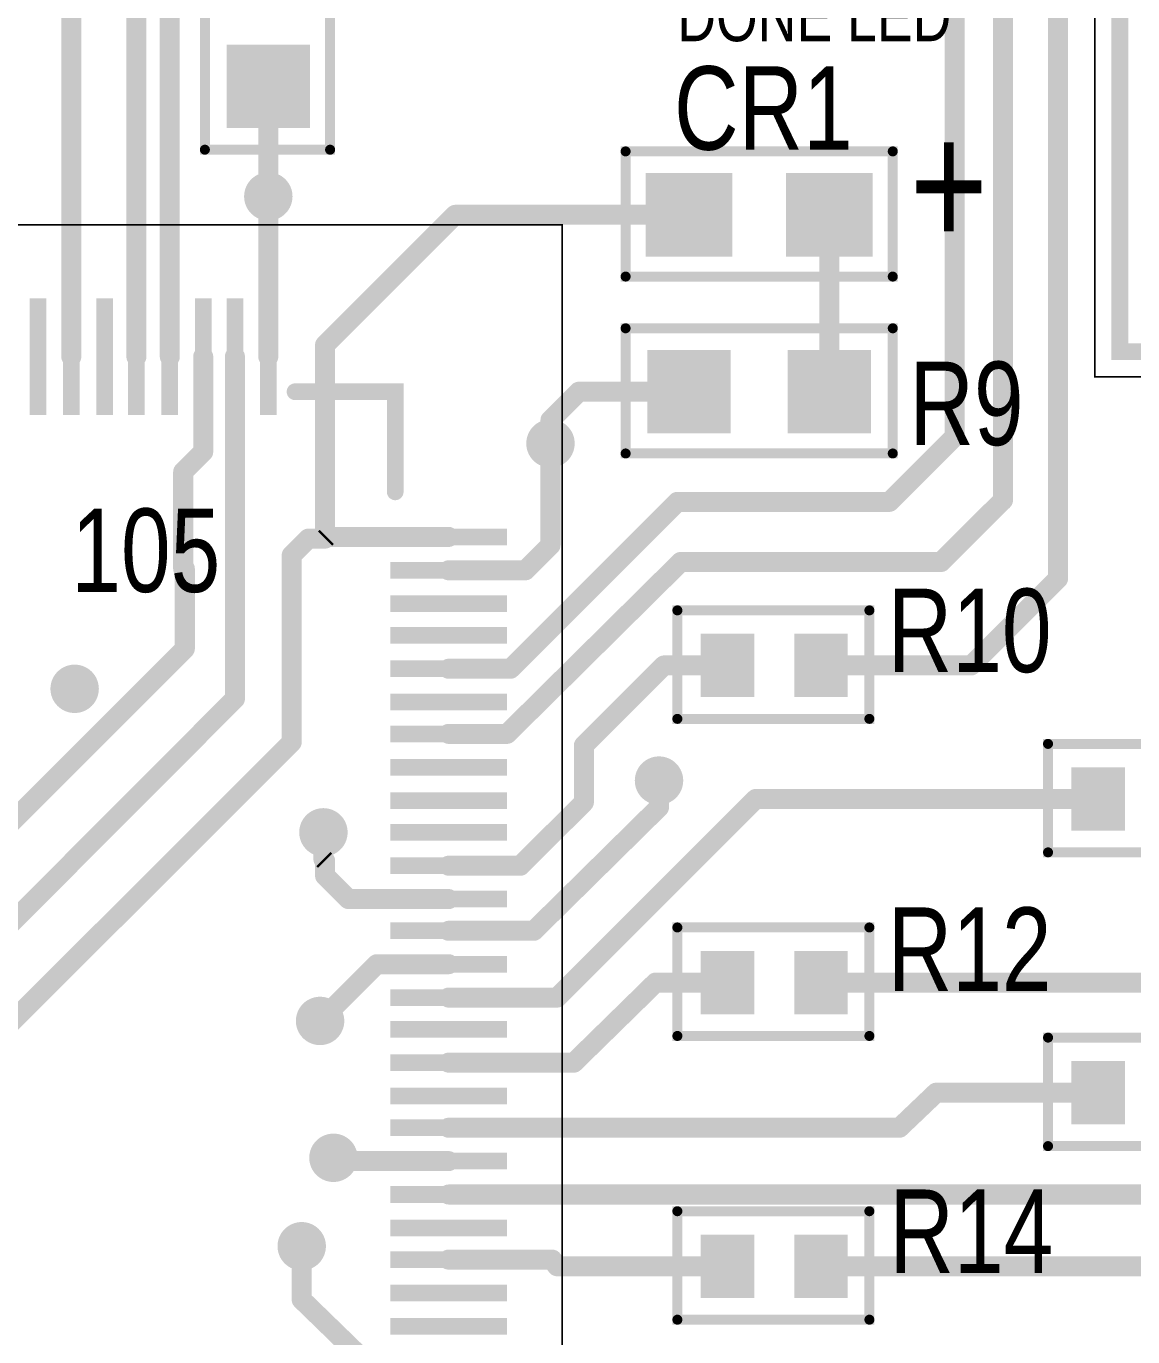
# Model space of a CAD drawing. Extents: x 0 to 8.76, y 0.02 to 4.83.
# Drawn here: x 6.425 to 7.088, y 3.386 to 4.171 of the extents above; entities that cross this region are included whole.
import ezdxf

# ---------------------------------------------------------------- set-up
doc = ezdxf.new("R2010")
doc.units = 0

msp = doc.modelspace()

# ---------------------------------------------------------------- linework, layer by layer
at = {"const_width": 0.001}
msp.add_lwpolyline([(7.065, 3.961), (7.065, 4.266), (7.22, 4.266), (7.22, 3.961), (7.065, 3.961)], close=True, dxfattribs=at)
at = {"const_width": 0.0005}
msp.add_lwpolyline([(7.0648, 3.961, 1), (7.0653, 3.961, 1)], format="xyb", close=True, dxfattribs=at)
msp.add_lwpolyline([(7.0648, 3.961, 1), (7.0653, 3.961, 1)], format="xyb", close=True, dxfattribs=at)
at = {"layer": 'DRL', "const_width": 0.01}
for points in [[(6.565, 4.069, 1), (6.575, 4.069, 1)], [(6.565, 4.069, 1), (6.575, 4.069, 1)], [(6.734, 3.921, 1), (6.744, 3.921, 1)], [(6.449, 3.774, 1), (6.459, 3.774, 1)], [(6.449, 3.774, 1), (6.459, 3.774, 1)], [(6.449, 3.774, 1), (6.459, 3.774, 1)], [(6.799, 3.719, 1), (6.809, 3.719, 1)], [(6.799, 3.719, 1), (6.809, 3.719, 1)], [(6.799, 3.719, 1), (6.809, 3.719, 1)], [(6.598, 3.688, 1), (6.608, 3.688, 1)], [(6.598, 3.688, 1), (6.608, 3.688, 1)], [(6.596, 3.575, 1), (6.606, 3.575, 1)], [(6.596, 3.575, 1), (6.606, 3.575, 1)], [(6.604, 3.493, 1), (6.614, 3.493, 1)], [(6.604, 3.493, 1), (6.614, 3.493, 1)], [(6.585, 3.44, 1), (6.595, 3.44, 1)]]:
    msp.add_lwpolyline(points, format="xyb", close=True, dxfattribs=at)
at = {"layer": 'FAB', "const_width": 0.01}
for points in [[(6.565, 4.069, 1), (6.575, 4.069, 1)], [(6.565, 4.069, 1), (6.575, 4.069, 1)], [(6.734, 3.921, 1), (6.744, 3.921, 1)], [(6.449, 3.774, 1), (6.459, 3.774, 1)], [(6.449, 3.774, 1), (6.459, 3.774, 1)], [(6.449, 3.774, 1), (6.459, 3.774, 1)], [(6.799, 3.719, 1), (6.809, 3.719, 1)], [(6.799, 3.719, 1), (6.809, 3.719, 1)], [(6.799, 3.719, 1), (6.809, 3.719, 1)], [(6.598, 3.688, 1), (6.608, 3.688, 1)], [(6.598, 3.688, 1), (6.608, 3.688, 1)], [(6.596, 3.575, 1), (6.606, 3.575, 1)], [(6.596, 3.575, 1), (6.606, 3.575, 1)], [(6.604, 3.493, 1), (6.614, 3.493, 1)], [(6.604, 3.493, 1), (6.614, 3.493, 1)], [(6.585, 3.44, 1), (6.595, 3.44, 1)]]:
    msp.add_lwpolyline(points, format="xyb", close=True, dxfattribs=at)
at = {"layer": 'GND', "const_width": 0.012}
for points in [[(6.564, 4.069, 1), (6.576, 4.069, 1)], [(6.564, 4.069, 1), (6.576, 4.069, 1)], [(6.733, 3.921, 1), (6.745, 3.921, 1)], [(6.448, 3.774, 1), (6.46, 3.774, 1)], [(6.448, 3.774, 1), (6.46, 3.774, 1)], [(6.448, 3.774, 1), (6.46, 3.774, 1)], [(6.798, 3.719, 1), (6.81, 3.719, 1)], [(6.798, 3.719, 1), (6.81, 3.719, 1)], [(6.798, 3.719, 1), (6.81, 3.719, 1)], [(6.597, 3.688, 1), (6.609, 3.688, 1)], [(6.597, 3.688, 1), (6.609, 3.688, 1)], [(6.595, 3.575, 1), (6.607, 3.575, 1)], [(6.595, 3.575, 1), (6.607, 3.575, 1)], [(6.603, 3.493, 1), (6.615, 3.493, 1)], [(6.603, 3.493, 1), (6.615, 3.493, 1)], [(6.584, 3.44, 1), (6.596, 3.44, 1)]]:
    msp.add_lwpolyline(points, format="xyb", close=True, dxfattribs=at)
at = {"layer": 'I10', "const_width": 0.012}
for points in [[(6.564, 4.069, 1), (6.576, 4.069, 1)], [(6.564, 4.069, 1), (6.576, 4.069, 1)], [(6.733, 3.921, 1), (6.745, 3.921, 1)], [(6.448, 3.774, 1), (6.46, 3.774, 1)], [(6.448, 3.774, 1), (6.46, 3.774, 1)], [(6.448, 3.774, 1), (6.46, 3.774, 1)], [(6.798, 3.719, 1), (6.81, 3.719, 1)], [(6.798, 3.719, 1), (6.81, 3.719, 1)], [(6.798, 3.719, 1), (6.81, 3.719, 1)], [(6.597, 3.688, 1), (6.609, 3.688, 1)], [(6.597, 3.688, 1), (6.609, 3.688, 1)], [(6.595, 3.575, 1), (6.607, 3.575, 1)], [(6.595, 3.575, 1), (6.607, 3.575, 1)], [(6.603, 3.493, 1), (6.615, 3.493, 1)], [(6.603, 3.493, 1), (6.615, 3.493, 1)], [(6.584, 3.44, 1), (6.596, 3.44, 1)]]:
    msp.add_lwpolyline(points, format="xyb", close=True, dxfattribs=at)
at = {"layer": 'I11', "const_width": 0.012}
for points in [[(6.564, 4.069, 1), (6.576, 4.069, 1)], [(6.564, 4.069, 1), (6.576, 4.069, 1)], [(6.733, 3.921, 1), (6.745, 3.921, 1)], [(6.448, 3.774, 1), (6.46, 3.774, 1)], [(6.448, 3.774, 1), (6.46, 3.774, 1)], [(6.448, 3.774, 1), (6.46, 3.774, 1)], [(6.798, 3.719, 1), (6.81, 3.719, 1)], [(6.798, 3.719, 1), (6.81, 3.719, 1)], [(6.798, 3.719, 1), (6.81, 3.719, 1)], [(6.597, 3.688, 1), (6.609, 3.688, 1)], [(6.597, 3.688, 1), (6.609, 3.688, 1)], [(6.595, 3.575, 1), (6.607, 3.575, 1)], [(6.595, 3.575, 1), (6.607, 3.575, 1)], [(6.603, 3.493, 1), (6.615, 3.493, 1)], [(6.603, 3.493, 1), (6.615, 3.493, 1)], [(6.584, 3.44, 1), (6.596, 3.44, 1)]]:
    msp.add_lwpolyline(points, format="xyb", close=True, dxfattribs=at)
at = {"layer": 'I12', "const_width": 0.012}
for points in [[(6.564, 4.069, 1), (6.576, 4.069, 1)], [(6.564, 4.069, 1), (6.576, 4.069, 1)], [(6.733, 3.921, 1), (6.745, 3.921, 1)], [(6.448, 3.774, 1), (6.46, 3.774, 1)], [(6.448, 3.774, 1), (6.46, 3.774, 1)], [(6.448, 3.774, 1), (6.46, 3.774, 1)], [(6.798, 3.719, 1), (6.81, 3.719, 1)], [(6.798, 3.719, 1), (6.81, 3.719, 1)], [(6.798, 3.719, 1), (6.81, 3.719, 1)], [(6.597, 3.688, 1), (6.609, 3.688, 1)], [(6.597, 3.688, 1), (6.609, 3.688, 1)], [(6.595, 3.575, 1), (6.607, 3.575, 1)], [(6.595, 3.575, 1), (6.607, 3.575, 1)], [(6.603, 3.493, 1), (6.615, 3.493, 1)], [(6.603, 3.493, 1), (6.615, 3.493, 1)], [(6.584, 3.44, 1), (6.596, 3.44, 1)]]:
    msp.add_lwpolyline(points, format="xyb", close=True, dxfattribs=at)
at = {"layer": 'IN3', "const_width": 0.012}
for points in [[(6.564, 4.069, 1), (6.576, 4.069, 1)], [(6.564, 4.069, 1), (6.576, 4.069, 1)], [(6.733, 3.921, 1), (6.745, 3.921, 1)], [(6.448, 3.774, 1), (6.46, 3.774, 1)], [(6.448, 3.774, 1), (6.46, 3.774, 1)], [(6.448, 3.774, 1), (6.46, 3.774, 1)], [(6.798, 3.719, 1), (6.81, 3.719, 1)], [(6.798, 3.719, 1), (6.81, 3.719, 1)], [(6.798, 3.719, 1), (6.81, 3.719, 1)], [(6.597, 3.688, 1), (6.609, 3.688, 1)], [(6.597, 3.688, 1), (6.609, 3.688, 1)], [(6.595, 3.575, 1), (6.607, 3.575, 1)], [(6.595, 3.575, 1), (6.607, 3.575, 1)], [(6.603, 3.493, 1), (6.615, 3.493, 1)], [(6.603, 3.493, 1), (6.615, 3.493, 1)], [(6.584, 3.44, 1), (6.596, 3.44, 1)]]:
    msp.add_lwpolyline(points, format="xyb", close=True, dxfattribs=at)
at = {"layer": 'IN4', "const_width": 0.012}
for points in [[(6.564, 4.069, 1), (6.576, 4.069, 1)], [(6.564, 4.069, 1), (6.576, 4.069, 1)], [(6.733, 3.921, 1), (6.745, 3.921, 1)], [(6.448, 3.774, 1), (6.46, 3.774, 1)], [(6.448, 3.774, 1), (6.46, 3.774, 1)], [(6.448, 3.774, 1), (6.46, 3.774, 1)], [(6.798, 3.719, 1), (6.81, 3.719, 1)], [(6.798, 3.719, 1), (6.81, 3.719, 1)], [(6.798, 3.719, 1), (6.81, 3.719, 1)], [(6.597, 3.688, 1), (6.609, 3.688, 1)], [(6.597, 3.688, 1), (6.609, 3.688, 1)], [(6.595, 3.575, 1), (6.607, 3.575, 1)], [(6.595, 3.575, 1), (6.607, 3.575, 1)], [(6.603, 3.493, 1), (6.615, 3.493, 1)], [(6.603, 3.493, 1), (6.615, 3.493, 1)], [(6.584, 3.44, 1), (6.596, 3.44, 1)]]:
    msp.add_lwpolyline(points, format="xyb", close=True, dxfattribs=at)
at = {"layer": 'IN5', "const_width": 0.012}
for points in [[(6.564, 4.069, 1), (6.576, 4.069, 1)], [(6.564, 4.069, 1), (6.576, 4.069, 1)], [(6.733, 3.921, 1), (6.745, 3.921, 1)], [(6.448, 3.774, 1), (6.46, 3.774, 1)], [(6.448, 3.774, 1), (6.46, 3.774, 1)], [(6.448, 3.774, 1), (6.46, 3.774, 1)], [(6.798, 3.719, 1), (6.81, 3.719, 1)], [(6.798, 3.719, 1), (6.81, 3.719, 1)], [(6.798, 3.719, 1), (6.81, 3.719, 1)], [(6.597, 3.688, 1), (6.609, 3.688, 1)], [(6.597, 3.688, 1), (6.609, 3.688, 1)], [(6.595, 3.575, 1), (6.607, 3.575, 1)], [(6.595, 3.575, 1), (6.607, 3.575, 1)], [(6.603, 3.493, 1), (6.615, 3.493, 1)], [(6.603, 3.493, 1), (6.615, 3.493, 1)], [(6.584, 3.44, 1), (6.596, 3.44, 1)]]:
    msp.add_lwpolyline(points, format="xyb", close=True, dxfattribs=at)
at = {"layer": 'IN6', "const_width": 0.012}
for points in [[(6.564, 4.069, 1), (6.576, 4.069, 1)], [(6.564, 4.069, 1), (6.576, 4.069, 1)], [(6.733, 3.921, 1), (6.745, 3.921, 1)], [(6.448, 3.774, 1), (6.46, 3.774, 1)], [(6.448, 3.774, 1), (6.46, 3.774, 1)], [(6.448, 3.774, 1), (6.46, 3.774, 1)], [(6.798, 3.719, 1), (6.81, 3.719, 1)], [(6.798, 3.719, 1), (6.81, 3.719, 1)], [(6.798, 3.719, 1), (6.81, 3.719, 1)], [(6.597, 3.688, 1), (6.609, 3.688, 1)], [(6.597, 3.688, 1), (6.609, 3.688, 1)], [(6.595, 3.575, 1), (6.607, 3.575, 1)], [(6.595, 3.575, 1), (6.607, 3.575, 1)], [(6.603, 3.493, 1), (6.615, 3.493, 1)], [(6.603, 3.493, 1), (6.615, 3.493, 1)], [(6.584, 3.44, 1), (6.596, 3.44, 1)]]:
    msp.add_lwpolyline(points, format="xyb", close=True, dxfattribs=at)
at = {"layer": 'IN7', "const_width": 0.012}
for points in [[(6.564, 4.069, 1), (6.576, 4.069, 1)], [(6.564, 4.069, 1), (6.576, 4.069, 1)], [(6.733, 3.921, 1), (6.745, 3.921, 1)], [(6.448, 3.774, 1), (6.46, 3.774, 1)], [(6.448, 3.774, 1), (6.46, 3.774, 1)], [(6.448, 3.774, 1), (6.46, 3.774, 1)], [(6.798, 3.719, 1), (6.81, 3.719, 1)], [(6.798, 3.719, 1), (6.81, 3.719, 1)], [(6.798, 3.719, 1), (6.81, 3.719, 1)], [(6.597, 3.688, 1), (6.609, 3.688, 1)], [(6.597, 3.688, 1), (6.609, 3.688, 1)], [(6.595, 3.575, 1), (6.607, 3.575, 1)], [(6.595, 3.575, 1), (6.607, 3.575, 1)], [(6.603, 3.493, 1), (6.615, 3.493, 1)], [(6.603, 3.493, 1), (6.615, 3.493, 1)], [(6.584, 3.44, 1), (6.596, 3.44, 1)]]:
    msp.add_lwpolyline(points, format="xyb", close=True, dxfattribs=at)
at = {"layer": 'IN8', "const_width": 0.012}
for points in [[(6.564, 4.069, 1), (6.576, 4.069, 1)], [(6.564, 4.069, 1), (6.576, 4.069, 1)], [(6.733, 3.921, 1), (6.745, 3.921, 1)], [(6.448, 3.774, 1), (6.46, 3.774, 1)], [(6.448, 3.774, 1), (6.46, 3.774, 1)], [(6.448, 3.774, 1), (6.46, 3.774, 1)], [(6.798, 3.719, 1), (6.81, 3.719, 1)], [(6.798, 3.719, 1), (6.81, 3.719, 1)], [(6.798, 3.719, 1), (6.81, 3.719, 1)], [(6.597, 3.688, 1), (6.609, 3.688, 1)], [(6.597, 3.688, 1), (6.609, 3.688, 1)], [(6.595, 3.575, 1), (6.607, 3.575, 1)], [(6.595, 3.575, 1), (6.607, 3.575, 1)], [(6.603, 3.493, 1), (6.615, 3.493, 1)], [(6.603, 3.493, 1), (6.615, 3.493, 1)], [(6.584, 3.44, 1), (6.596, 3.44, 1)]]:
    msp.add_lwpolyline(points, format="xyb", close=True, dxfattribs=at)
at = {"layer": 'IN9', "const_width": 0.012}
for points in [[(6.564, 4.069, 1), (6.576, 4.069, 1)], [(6.564, 4.069, 1), (6.576, 4.069, 1)], [(6.733, 3.921, 1), (6.745, 3.921, 1)], [(6.448, 3.774, 1), (6.46, 3.774, 1)], [(6.448, 3.774, 1), (6.46, 3.774, 1)], [(6.448, 3.774, 1), (6.46, 3.774, 1)], [(6.798, 3.719, 1), (6.81, 3.719, 1)], [(6.798, 3.719, 1), (6.81, 3.719, 1)], [(6.798, 3.719, 1), (6.81, 3.719, 1)], [(6.597, 3.688, 1), (6.609, 3.688, 1)], [(6.597, 3.688, 1), (6.609, 3.688, 1)], [(6.595, 3.575, 1), (6.607, 3.575, 1)], [(6.595, 3.575, 1), (6.607, 3.575, 1)], [(6.603, 3.493, 1), (6.615, 3.493, 1)], [(6.603, 3.493, 1), (6.615, 3.493, 1)], [(6.584, 3.44, 1), (6.596, 3.44, 1)]]:
    msp.add_lwpolyline(points, format="xyb", close=True, dxfattribs=at)
at = {"layer": 'NOT', "const_width": 0.01}
for points in [[(6.565, 4.069, 1), (6.575, 4.069, 1)], [(6.565, 4.069, 1), (6.575, 4.069, 1)], [(6.734, 3.921, 1), (6.744, 3.921, 1)], [(6.449, 3.774, 1), (6.459, 3.774, 1)], [(6.449, 3.774, 1), (6.459, 3.774, 1)], [(6.449, 3.774, 1), (6.459, 3.774, 1)], [(6.799, 3.719, 1), (6.809, 3.719, 1)], [(6.799, 3.719, 1), (6.809, 3.719, 1)], [(6.799, 3.719, 1), (6.809, 3.719, 1)], [(6.598, 3.688, 1), (6.608, 3.688, 1)], [(6.598, 3.688, 1), (6.608, 3.688, 1)], [(6.596, 3.575, 1), (6.606, 3.575, 1)], [(6.596, 3.575, 1), (6.606, 3.575, 1)], [(6.604, 3.493, 1), (6.614, 3.493, 1)], [(6.604, 3.493, 1), (6.614, 3.493, 1)], [(6.585, 3.44, 1), (6.595, 3.44, 1)]]:
    msp.add_lwpolyline(points, format="xyb", close=True, dxfattribs=at)
at = {"layer": 'PWR', "const_width": 0.012}
for points in [[(6.564, 4.069, 1), (6.576, 4.069, 1)], [(6.564, 4.069, 1), (6.576, 4.069, 1)], [(6.733, 3.921, 1), (6.745, 3.921, 1)], [(6.448, 3.774, 1), (6.46, 3.774, 1)], [(6.448, 3.774, 1), (6.46, 3.774, 1)], [(6.448, 3.774, 1), (6.46, 3.774, 1)], [(6.798, 3.719, 1), (6.81, 3.719, 1)], [(6.798, 3.719, 1), (6.81, 3.719, 1)], [(6.798, 3.719, 1), (6.81, 3.719, 1)], [(6.597, 3.688, 1), (6.609, 3.688, 1)], [(6.597, 3.688, 1), (6.609, 3.688, 1)], [(6.595, 3.575, 1), (6.607, 3.575, 1)], [(6.595, 3.575, 1), (6.607, 3.575, 1)], [(6.603, 3.493, 1), (6.615, 3.493, 1)], [(6.603, 3.493, 1), (6.615, 3.493, 1)], [(6.584, 3.44, 1), (6.596, 3.44, 1)]]:
    msp.add_lwpolyline(points, format="xyb", close=True, dxfattribs=at)
at = {"layer": 'SMT', "const_width": 0.015}
for points in [[(6.563, 4.069, 1), (6.577, 4.069, 1)], [(6.563, 4.069, 1), (6.577, 4.069, 1)], [(6.732, 3.921, 1), (6.746, 3.921, 1)], [(6.447, 3.774, 1), (6.461, 3.774, 1)], [(6.447, 3.774, 1), (6.461, 3.774, 1)], [(6.447, 3.774, 1), (6.461, 3.774, 1)], [(6.797, 3.719, 1), (6.811, 3.719, 1)], [(6.797, 3.719, 1), (6.811, 3.719, 1)], [(6.797, 3.719, 1), (6.811, 3.719, 1)], [(6.596, 3.688, 1), (6.61, 3.688, 1)], [(6.596, 3.688, 1), (6.61, 3.688, 1)], [(6.594, 3.575, 1), (6.608, 3.575, 1)], [(6.594, 3.575, 1), (6.608, 3.575, 1)], [(6.602, 3.493, 1), (6.616, 3.493, 1)], [(6.602, 3.493, 1), (6.616, 3.493, 1)], [(6.583, 3.44, 1), (6.597, 3.44, 1)]]:
    msp.add_lwpolyline(points, format="xyb", close=True, dxfattribs=at)
at = {"layer": 'SMT'}
for points in [[(6.545, 4.11), (6.595, 4.11), (6.545, 4.16), (6.595, 4.16)], [(6.796, 4.033), (6.848, 4.033), (6.796, 4.083), (6.848, 4.083)], [(6.88, 4.033), (6.932, 4.033), (6.88, 4.083), (6.932, 4.083)], [(6.427, 3.938), (6.437, 3.938), (6.427, 4.008), (6.437, 4.008)], [(6.447, 3.938), (6.457, 3.938), (6.447, 4.008), (6.457, 4.008)], [(6.467, 3.938), (6.477, 3.938), (6.467, 4.008), (6.477, 4.008)], [(6.486, 3.938), (6.496, 3.938), (6.486, 4.008), (6.496, 4.008)], [(6.506, 3.938), (6.516, 3.938), (6.506, 4.008), (6.516, 4.008)], [(6.526, 3.938), (6.536, 3.938), (6.526, 4.008), (6.536, 4.008)], [(6.545, 3.938), (6.555, 3.938), (6.545, 4.008), (6.555, 4.008)], [(6.565, 3.938), (6.575, 3.938), (6.565, 4.008), (6.575, 4.008)], [(6.797, 3.927), (6.847, 3.927), (6.797, 3.977), (6.847, 3.977)], [(6.881, 3.927), (6.931, 3.927), (6.881, 3.977), (6.931, 3.977)], [(6.643, 3.86), (6.713, 3.86), (6.643, 3.87), (6.713, 3.87)], [(6.643, 3.84), (6.713, 3.84), (6.643, 3.85), (6.713, 3.85)], [(6.643, 3.82), (6.713, 3.82), (6.643, 3.83), (6.713, 3.83)], [(6.643, 3.801), (6.713, 3.801), (6.643, 3.811), (6.713, 3.811)], [(6.829, 3.769), (6.861, 3.769), (6.829, 3.807), (6.861, 3.807)], [(6.885, 3.769), (6.917, 3.769), (6.885, 3.807), (6.917, 3.807)], [(6.643, 3.781), (6.713, 3.781), (6.643, 3.791), (6.713, 3.791)], [(6.643, 3.761), (6.713, 3.761), (6.643, 3.771), (6.713, 3.771)], [(6.643, 3.742), (6.713, 3.742), (6.643, 3.752), (6.713, 3.752)], [(6.643, 3.722), (6.713, 3.722), (6.643, 3.732), (6.713, 3.732)], [(7.051, 3.689), (7.083, 3.689), (7.051, 3.727), (7.083, 3.727)], [(6.643, 3.702), (6.713, 3.702), (6.643, 3.712), (6.713, 3.712)], [(6.643, 3.683), (6.713, 3.683), (6.643, 3.693), (6.713, 3.693)], [(6.643, 3.663), (6.713, 3.663), (6.643, 3.673), (6.713, 3.673)], [(6.643, 3.643), (6.713, 3.643), (6.643, 3.653), (6.713, 3.653)], [(6.643, 3.624), (6.713, 3.624), (6.643, 3.634), (6.713, 3.634)], [(6.643, 3.604), (6.713, 3.604), (6.643, 3.614), (6.713, 3.614)], [(6.829, 3.579), (6.861, 3.579), (6.829, 3.617), (6.861, 3.617)], [(6.885, 3.579), (6.917, 3.579), (6.885, 3.617), (6.917, 3.617)], [(6.643, 3.584), (6.713, 3.584), (6.643, 3.594), (6.713, 3.594)], [(6.643, 3.565), (6.713, 3.565), (6.643, 3.575), (6.713, 3.575)], [(6.643, 3.545), (6.713, 3.545), (6.643, 3.555), (6.713, 3.555)], [(7.051, 3.513), (7.083, 3.513), (7.051, 3.551), (7.083, 3.551)], [(6.643, 3.525), (6.713, 3.525), (6.643, 3.535), (6.713, 3.535)], [(6.643, 3.506), (6.713, 3.506), (6.643, 3.516), (6.713, 3.516)], [(6.643, 3.486), (6.713, 3.486), (6.643, 3.496), (6.713, 3.496)], [(6.643, 3.466), (6.713, 3.466), (6.643, 3.476), (6.713, 3.476)], [(6.643, 3.446), (6.713, 3.446), (6.643, 3.456), (6.713, 3.456)], [(6.829, 3.409), (6.861, 3.409), (6.829, 3.447), (6.861, 3.447)], [(6.885, 3.409), (6.917, 3.409), (6.885, 3.447), (6.917, 3.447)], [(6.643, 3.427), (6.713, 3.427), (6.643, 3.437), (6.713, 3.437)], [(6.643, 3.407), (6.713, 3.407), (6.643, 3.417), (6.713, 3.417)], [(6.643, 3.387), (6.713, 3.387), (6.643, 3.397), (6.713, 3.397)]]:
    msp.add_solid(points, dxfattribs=at)
at = {"layer": 'SPT'}
for points in [[(6.545, 4.11), (6.595, 4.11), (6.545, 4.16), (6.595, 4.16)], [(6.796, 4.033), (6.848, 4.033), (6.796, 4.083), (6.848, 4.083)], [(6.88, 4.033), (6.932, 4.033), (6.88, 4.083), (6.932, 4.083)], [(6.427, 3.938), (6.437, 3.938), (6.427, 4.008), (6.437, 4.008)], [(6.447, 3.938), (6.457, 3.938), (6.447, 4.008), (6.457, 4.008)], [(6.467, 3.938), (6.477, 3.938), (6.467, 4.008), (6.477, 4.008)], [(6.486, 3.938), (6.496, 3.938), (6.486, 4.008), (6.496, 4.008)], [(6.506, 3.938), (6.516, 3.938), (6.506, 4.008), (6.516, 4.008)], [(6.526, 3.938), (6.536, 3.938), (6.526, 4.008), (6.536, 4.008)], [(6.545, 3.938), (6.555, 3.938), (6.545, 4.008), (6.555, 4.008)], [(6.565, 3.938), (6.575, 3.938), (6.565, 4.008), (6.575, 4.008)], [(6.797, 3.927), (6.847, 3.927), (6.797, 3.977), (6.847, 3.977)], [(6.881, 3.927), (6.931, 3.927), (6.881, 3.977), (6.931, 3.977)], [(6.643, 3.86), (6.713, 3.86), (6.643, 3.87), (6.713, 3.87)], [(6.643, 3.84), (6.713, 3.84), (6.643, 3.85), (6.713, 3.85)], [(6.643, 3.82), (6.713, 3.82), (6.643, 3.83), (6.713, 3.83)], [(6.643, 3.801), (6.713, 3.801), (6.643, 3.811), (6.713, 3.811)], [(6.829, 3.769), (6.861, 3.769), (6.829, 3.807), (6.861, 3.807)], [(6.885, 3.769), (6.917, 3.769), (6.885, 3.807), (6.917, 3.807)], [(6.643, 3.781), (6.713, 3.781), (6.643, 3.791), (6.713, 3.791)], [(6.643, 3.761), (6.713, 3.761), (6.643, 3.771), (6.713, 3.771)], [(6.643, 3.742), (6.713, 3.742), (6.643, 3.752), (6.713, 3.752)], [(6.643, 3.722), (6.713, 3.722), (6.643, 3.732), (6.713, 3.732)], [(7.051, 3.689), (7.083, 3.689), (7.051, 3.727), (7.083, 3.727)], [(6.643, 3.702), (6.713, 3.702), (6.643, 3.712), (6.713, 3.712)], [(6.643, 3.683), (6.713, 3.683), (6.643, 3.693), (6.713, 3.693)], [(6.643, 3.663), (6.713, 3.663), (6.643, 3.673), (6.713, 3.673)], [(6.643, 3.643), (6.713, 3.643), (6.643, 3.653), (6.713, 3.653)], [(6.643, 3.624), (6.713, 3.624), (6.643, 3.634), (6.713, 3.634)], [(6.643, 3.604), (6.713, 3.604), (6.643, 3.614), (6.713, 3.614)], [(6.829, 3.579), (6.861, 3.579), (6.829, 3.617), (6.861, 3.617)], [(6.885, 3.579), (6.917, 3.579), (6.885, 3.617), (6.917, 3.617)], [(6.643, 3.584), (6.713, 3.584), (6.643, 3.594), (6.713, 3.594)], [(6.643, 3.565), (6.713, 3.565), (6.643, 3.575), (6.713, 3.575)], [(6.643, 3.545), (6.713, 3.545), (6.643, 3.555), (6.713, 3.555)], [(7.051, 3.513), (7.083, 3.513), (7.051, 3.551), (7.083, 3.551)], [(6.643, 3.525), (6.713, 3.525), (6.643, 3.535), (6.713, 3.535)], [(6.643, 3.506), (6.713, 3.506), (6.643, 3.516), (6.713, 3.516)], [(6.643, 3.486), (6.713, 3.486), (6.643, 3.496), (6.713, 3.496)], [(6.643, 3.466), (6.713, 3.466), (6.643, 3.476), (6.713, 3.476)], [(6.643, 3.446), (6.713, 3.446), (6.643, 3.456), (6.713, 3.456)], [(6.829, 3.409), (6.861, 3.409), (6.829, 3.447), (6.861, 3.447)], [(6.885, 3.409), (6.917, 3.409), (6.885, 3.447), (6.917, 3.447)], [(6.643, 3.427), (6.713, 3.427), (6.643, 3.437), (6.713, 3.437)], [(6.643, 3.407), (6.713, 3.407), (6.643, 3.417), (6.713, 3.417)], [(6.643, 3.387), (6.713, 3.387), (6.643, 3.397), (6.713, 3.397)]]:
    msp.add_solid(points, dxfattribs=at)
at = {"layer": 'SST'}
for points, const_width in [([(6.532, 4.097), (6.532, 4.257), (6.532, 4.257), (6.607, 4.257), (6.607, 4.097), (6.532, 4.097)], 0.006), ([(7.205, 3.976), (7.205, 4.251), (7.08, 4.251), (7.08, 3.976), (7.205, 3.976)], 0.01), ([(6.784, 4.096), (6.944, 4.096), (6.944, 4.096), (6.944, 4.021), (6.784, 4.021), (6.784, 4.096)], 0.006), ([(6.784, 3.99), (6.944, 3.99), (6.944, 3.99), (6.944, 3.915), (6.784, 3.915), (6.784, 3.99)], 0.006), ([(6.93, 3.821), (6.93, 3.756), (6.93, 3.756), (6.815, 3.756), (6.815, 3.821), (6.93, 3.821)], 0.006), ([(7.152, 3.741), (7.152, 3.676), (7.152, 3.676), (7.037, 3.676), (7.037, 3.741), (7.152, 3.741)], 0.006), ([(6.93, 3.631), (6.93, 3.566), (6.93, 3.566), (6.815, 3.566), (6.815, 3.631), (6.93, 3.631)], 0.006), ([(7.152, 3.565), (7.152, 3.5), (7.152, 3.5), (7.037, 3.5), (7.037, 3.565), (7.152, 3.565)], 0.006), ([(6.93, 3.461), (6.93, 3.396), (6.93, 3.396), (6.815, 3.396), (6.815, 3.461), (6.93, 3.461)], 0.006)]:
    msp.add_lwpolyline(points, close=True, dxfattribs=dict(at, const_width=const_width))
for points, const_width in [([(6.5305, 4.097, 1), (6.5335, 4.097, 1)], 0.003), ([(6.5305, 4.097, 1), (6.5335, 4.097, 1)], 0.003), ([(6.6055, 4.097, 1), (6.6085, 4.097, 1)], 0.003), ([(6.7825, 4.096, 1), (6.7855, 4.096, 1)], 0.003), ([(6.7825, 4.096, 1), (6.7855, 4.096, 1)], 0.003), ([(6.9425, 4.096, 1), (6.9455, 4.096, 1)], 0.003), ([(6.9425, 4.096, 1), (6.9455, 4.096, 1)], 0.003), ([(6.7458, 4.052, 1), (6.7463, 4.052, 1)], 0.0005), ([(6.7825, 4.021, 1), (6.7855, 4.021, 1)], 0.003), ([(6.9425, 4.021, 1), (6.9455, 4.021, 1)], 0.003), ([(6.7825, 3.99, 1), (6.7855, 3.99, 1)], 0.003), ([(6.7825, 3.99, 1), (6.7855, 3.99, 1)], 0.003), ([(6.9425, 3.99, 1), (6.9455, 3.99, 1)], 0.003), ([(6.9425, 3.99, 1), (6.9455, 3.99, 1)], 0.003), ([(7.0775, 3.976, 1), (7.0825, 3.976, 1)], 0.005), ([(6.5835, 3.952, 1), (6.5885, 3.952, 1)], 0.005), ([(6.6435, 3.952, 1), (6.6485, 3.952, 1)], 0.005), ([(6.7825, 3.915, 1), (6.7855, 3.915, 1)], 0.003), ([(6.9425, 3.915, 1), (6.9455, 3.915, 1)], 0.003), ([(6.6435, 3.892, 1), (6.6485, 3.892, 1)], 0.005), ([(6.8135, 3.821, 1), (6.8165, 3.821, 1)], 0.003), ([(6.9285, 3.821, 1), (6.9315, 3.821, 1)], 0.003), ([(6.9285, 3.821, 1), (6.9315, 3.821, 1)], 0.003), ([(6.8135, 3.756, 1), (6.8165, 3.756, 1)], 0.003), ([(6.9285, 3.756, 1), (6.9315, 3.756, 1)], 0.003), ([(6.9285, 3.756, 1), (6.9315, 3.756, 1)], 0.003), ([(7.0355, 3.741, 1), (7.0385, 3.741, 1)], 0.003), ([(7.0355, 3.676, 1), (7.0385, 3.676, 1)], 0.003), ([(6.8135, 3.631, 1), (6.8165, 3.631, 1)], 0.003), ([(6.9285, 3.631, 1), (6.9315, 3.631, 1)], 0.003), ([(6.9285, 3.631, 1), (6.9315, 3.631, 1)], 0.003), ([(6.8135, 3.566, 1), (6.8165, 3.566, 1)], 0.003), ([(6.9285, 3.566, 1), (6.9315, 3.566, 1)], 0.003), ([(6.9285, 3.566, 1), (6.9315, 3.566, 1)], 0.003), ([(7.0355, 3.565, 1), (7.0385, 3.565, 1)], 0.003), ([(7.0355, 3.5, 1), (7.0385, 3.5, 1)], 0.003), ([(6.8135, 3.461, 1), (6.8165, 3.461, 1)], 0.003), ([(6.9285, 3.461, 1), (6.9315, 3.461, 1)], 0.003), ([(6.9285, 3.461, 1), (6.9315, 3.461, 1)], 0.003), ([(6.8135, 3.396, 1), (6.8165, 3.396, 1)], 0.003), ([(6.9285, 3.396, 1), (6.9315, 3.396, 1)], 0.003), ([(6.9285, 3.396, 1), (6.9315, 3.396, 1)], 0.003)]:
    msp.add_lwpolyline(points, format="xyb", close=True, dxfattribs=dict(at, const_width=const_width))
for points, const_width in [([(5.406, 4.052), (6.746, 4.052), (6.746, 2.692), (5.386, 2.692), (5.386, 4.052), (5.426, 4.052)], 0.001), ([(6.646, 3.892), (6.646, 3.952), (6.586, 3.952)], 0.01)]:
    msp.add_lwpolyline(points, dxfattribs=dict(at, const_width=const_width))
at = {"layer": 'TOP', "const_width": 0.012}
for points in [[(6.452, 4.483), (6.452, 3.973)], [(6.491, 4.471), (6.491, 3.973)], [(6.981, 4.27), (6.981, 3.925)], [(7.01, 4.212), (7.01, 3.887)], [(6.511, 4.206), (6.511, 3.973)], [(7.043, 3.84), (7.043, 4.195)], [(6.57, 4.135), (6.57, 4.068)], [(6.57, 4.135), (6.57, 4.069)], [(6.57, 4.068), (6.57, 4.068)], [(6.57, 4.068), (6.57, 3.973)], [(6.682, 4.058), (6.604, 3.98)], [(6.822, 4.058), (6.682, 4.058)], [(6.906, 3.952), (6.906, 4.058)], [(6.604, 3.98), (6.604, 3.865)], [(6.452, 3.973), (6.452, 3.973)], [(6.531, 3.973), (6.531, 3.916)], [(6.55, 3.768), (6.55, 3.973)], [(6.739, 3.935), (6.756, 3.952)], [(6.756, 3.952), (6.822, 3.952)], [(6.739, 3.86), (6.739, 3.935)], [(6.739, 3.86), (6.739, 3.921)], [(6.981, 3.925), (6.942, 3.886)], [(6.531, 3.916), (6.519, 3.904)], [(6.519, 3.904), (6.519, 3.846)], [(6.815, 3.886), (6.715, 3.786)], [(6.942, 3.886), (6.815, 3.886)], [(7.01, 3.887), (6.973, 3.85)], [(6.584, 3.854), (6.594, 3.864)], [(6.594, 3.864), (6.604, 3.864)], [(6.604, 3.865), (6.678, 3.865)], [(6.604, 3.864), (6.605, 3.865)], [(6.605, 3.865), (6.678, 3.865)], [(6.724, 3.845), (6.739, 3.86)], [(6.724, 3.845), (6.739, 3.86)], [(6.584, 3.742), (6.584, 3.854)], [(6.817, 3.85), (6.713, 3.747)], [(6.973, 3.85), (6.817, 3.85)], [(6.519, 3.846), (6.52, 3.846)], [(6.52, 3.846), (6.52, 3.798)], [(6.678, 3.845), (6.724, 3.845)], [(6.678, 3.845), (6.724, 3.845)], [(6.991, 3.788), (7.043, 3.84)], [(6.52, 3.798), (6.177, 3.455)], [(6.759, 3.74), (6.807, 3.788)], [(6.807, 3.788), (6.845, 3.788)], [(6.901, 3.788), (6.991, 3.788)], [(6.715, 3.786), (6.678, 3.786)], [(6.214, 3.431), (6.55, 3.768)], [(6.267, 3.425), (6.584, 3.742)], [(6.713, 3.747), (6.678, 3.747)], [(6.759, 3.706), (6.759, 3.74)], [(6.804, 3.719), (6.804, 3.703)], [(6.804, 3.703), (6.804, 3.719)], [(6.804, 3.719), (6.804, 3.703)], [(6.721, 3.668), (6.759, 3.706)], [(6.804, 3.703), (6.729, 3.629)], [(6.729, 3.629), (6.804, 3.703)], [(6.804, 3.703), (6.729, 3.629)], [(6.862, 3.708), (6.743, 3.589)], [(7.067, 3.708), (6.862, 3.708)], [(6.603, 3.672), (6.603, 3.688)], [(6.603, 3.688), (6.603, 3.672)], [(6.604, 3.671), (6.603, 3.672)], [(6.603, 3.672), (6.604, 3.671)], [(6.604, 3.662), (6.604, 3.671)], [(6.604, 3.671), (6.604, 3.662)], [(6.618, 3.648), (6.604, 3.662)], [(6.604, 3.662), (6.618, 3.648)], [(6.678, 3.668), (6.721, 3.668)], [(6.678, 3.648), (6.618, 3.648)], [(6.618, 3.648), (6.678, 3.648)], [(6.729, 3.629), (6.678, 3.629)], [(6.678, 3.629), (6.729, 3.629)], [(6.729, 3.629), (6.678, 3.629)], [(6.601, 3.575), (6.635, 3.609)], [(6.635, 3.609), (6.601, 3.575)], [(6.635, 3.609), (6.678, 3.609)], [(6.678, 3.609), (6.635, 3.609)], [(6.802, 3.598), (6.753, 3.55)], [(6.845, 3.598), (6.802, 3.598)], [(6.901, 3.598), (7.293, 3.598)], [(6.743, 3.589), (6.678, 3.589)], [(6.753, 3.55), (6.678, 3.55)], [(6.97, 3.532), (6.948, 3.511)], [(7.067, 3.532), (6.97, 3.532)], [(6.948, 3.511), (6.678, 3.511)], [(6.612, 3.491), (6.609, 3.493)], [(6.609, 3.493), (6.609, 3.493)], [(6.612, 3.491), (6.609, 3.493)], [(6.609, 3.493), (6.609, 3.493)], [(6.678, 3.491), (6.612, 3.491)], [(6.678, 3.491), (6.612, 3.491)], [(7.446, 3.471), (6.678, 3.471)], [(6.59, 3.44), (6.59, 3.408)], [(6.678, 3.432), (6.74, 3.432)], [(6.74, 3.432), (6.743, 3.428)], [(6.743, 3.428), (6.845, 3.428)], [(6.901, 3.428), (7.495, 3.428)], [(6.59, 3.408), (6.626, 3.373)]]:
    msp.add_lwpolyline(points, dxfattribs=at)
at = {"layer": 'TOP'}
for points, const_width in [([(6.567, 4.135, 1), (6.573, 4.135, 1)], 0.006), ([(6.567, 4.135, 1), (6.573, 4.135, 1)], 0.006), ([(6.564, 4.069, 1), (6.576, 4.069, 1)], 0.012), ([(6.564, 4.069, 1), (6.576, 4.069, 1)], 0.012), ([(6.567, 4.069, 1), (6.573, 4.069, 1)], 0.006), ([(6.567, 4.068, 1), (6.573, 4.068, 1)], 0.006), ([(6.567, 4.068, 1), (6.573, 4.068, 1)], 0.006), ([(6.567, 4.068, 1), (6.573, 4.068, 1)], 0.006), ([(6.567, 4.068, 1), (6.573, 4.068, 1)], 0.006), ([(6.679, 4.058, 1), (6.685, 4.058, 1)], 0.006), ([(6.679, 4.058, 1), (6.685, 4.058, 1)], 0.006), ([(6.819, 4.058, 1), (6.825, 4.058, 1)], 0.006), ([(6.903, 4.058, 1), (6.909, 4.058, 1)], 0.006), ([(6.601, 3.98, 1), (6.607, 3.98, 1)], 0.006), ([(6.601, 3.98, 1), (6.607, 3.98, 1)], 0.006), ([(6.449, 3.973, 1), (6.455, 3.973, 1)], 0.006), ([(6.449, 3.973, 1), (6.455, 3.973, 1)], 0.006), ([(6.449, 3.973, 1), (6.455, 3.973, 1)], 0.006), ([(6.488, 3.973, 1), (6.494, 3.973, 1)], 0.006), ([(6.508, 3.973, 1), (6.514, 3.973, 1)], 0.006), ([(6.528, 3.973, 1), (6.534, 3.973, 1)], 0.006), ([(6.547, 3.973, 1), (6.553, 3.973, 1)], 0.006), ([(6.567, 3.973, 1), (6.573, 3.973, 1)], 0.006), ([(6.753, 3.952, 1), (6.759, 3.952, 1)], 0.006), ([(6.753, 3.952, 1), (6.759, 3.952, 1)], 0.006), ([(6.819, 3.952, 1), (6.825, 3.952, 1)], 0.006), ([(6.903, 3.952, 1), (6.909, 3.952, 1)], 0.006), ([(6.736, 3.935, 1), (6.742, 3.935, 1)], 0.006), ([(6.736, 3.935, 1), (6.742, 3.935, 1)], 0.006), ([(6.733, 3.921, 1), (6.745, 3.921, 1)], 0.012), ([(6.736, 3.921, 1), (6.742, 3.921, 1)], 0.006), ([(6.978, 3.925, 1), (6.984, 3.925, 1)], 0.006), ([(6.978, 3.925, 1), (6.984, 3.925, 1)], 0.006), ([(6.528, 3.916, 1), (6.534, 3.916, 1)], 0.006), ([(6.528, 3.916, 1), (6.534, 3.916, 1)], 0.006), ([(6.516, 3.904, 1), (6.522, 3.904, 1)], 0.006), ([(6.516, 3.904, 1), (6.522, 3.904, 1)], 0.006), ([(6.812, 3.886, 1), (6.818, 3.886, 1)], 0.006), ([(6.812, 3.886, 1), (6.818, 3.886, 1)], 0.006), ([(6.939, 3.886, 1), (6.945, 3.886, 1)], 0.006), ([(6.939, 3.886, 1), (6.945, 3.886, 1)], 0.006), ([(7.007, 3.887, 1), (7.013, 3.887, 1)], 0.006), ([(7.007, 3.887, 1), (7.013, 3.887, 1)], 0.006), ([(6.591, 3.864, 1), (6.597, 3.864, 1)], 0.006), ([(6.591, 3.864, 1), (6.597, 3.864, 1)], 0.006), ([(6.601, 3.865, 1), (6.607, 3.865, 1)], 0.006), ([(6.601, 3.865, 1), (6.607, 3.865, 1)], 0.006), ([(6.601, 3.864, 1), (6.607, 3.864, 1)], 0.006), ([(6.601, 3.864, 1), (6.607, 3.864, 1)], 0.006), ([(6.602, 3.865, 1), (6.608, 3.865, 1)], 0.006), ([(6.602, 3.865, 1), (6.608, 3.865, 1)], 0.006), ([(6.675, 3.865, 1), (6.681, 3.865, 1)], 0.006), ([(6.675, 3.865, 1), (6.681, 3.865, 1)], 0.006), ([(6.736, 3.86, 1), (6.742, 3.86, 1)], 0.006), ([(6.736, 3.86, 1), (6.742, 3.86, 1)], 0.006), ([(6.736, 3.86, 1), (6.742, 3.86, 1)], 0.006), ([(6.736, 3.86, 1), (6.742, 3.86, 1)], 0.006), ([(6.581, 3.854, 1), (6.587, 3.854, 1)], 0.006), ([(6.581, 3.854, 1), (6.587, 3.854, 1)], 0.006), ([(6.814, 3.85, 1), (6.82, 3.85, 1)], 0.006), ([(6.814, 3.85, 1), (6.82, 3.85, 1)], 0.006), ([(6.97, 3.85, 1), (6.976, 3.85, 1)], 0.006), ([(6.97, 3.85, 1), (6.976, 3.85, 1)], 0.006), ([(6.516, 3.846, 1), (6.522, 3.846, 1)], 0.006), ([(6.516, 3.846, 1), (6.522, 3.846, 1)], 0.006), ([(6.517, 3.846, 1), (6.523, 3.846, 1)], 0.006), ([(6.517, 3.846, 1), (6.523, 3.846, 1)], 0.006), ([(6.675, 3.845, 1), (6.681, 3.845, 1)], 0.006), ([(6.675, 3.845, 1), (6.681, 3.845, 1)], 0.006), ([(6.721, 3.845, 1), (6.727, 3.845, 1)], 0.006), ([(6.721, 3.845, 1), (6.727, 3.845, 1)], 0.006), ([(6.721, 3.845, 1), (6.727, 3.845, 1)], 0.006), ([(6.721, 3.845, 1), (6.727, 3.845, 1)], 0.006), ([(7.04, 3.84, 1), (7.046, 3.84, 1)], 0.006), ([(7.04, 3.84, 1), (7.046, 3.84, 1)], 0.006), ([(6.517, 3.798, 1), (6.523, 3.798, 1)], 0.006), ([(6.517, 3.798, 1), (6.523, 3.798, 1)], 0.006), ([(6.804, 3.788, 1), (6.81, 3.788, 1)], 0.006), ([(6.804, 3.788, 1), (6.81, 3.788, 1)], 0.006), ([(6.842, 3.788, 1), (6.848, 3.788, 1)], 0.006), ([(6.898, 3.788, 1), (6.904, 3.788, 1)], 0.006), ([(6.988, 3.788, 1), (6.994, 3.788, 1)], 0.006), ([(6.988, 3.788, 1), (6.994, 3.788, 1)], 0.006), ([(6.448, 3.774, 1), (6.46, 3.774, 1)], 0.012), ([(6.448, 3.774, 1), (6.46, 3.774, 1)], 0.012), ([(6.448, 3.774, 1), (6.46, 3.774, 1)], 0.012), ([(6.675, 3.786, 1), (6.681, 3.786, 1)], 0.006), ([(6.712, 3.786, 1), (6.718, 3.786, 1)], 0.006), ([(6.712, 3.786, 1), (6.718, 3.786, 1)], 0.006), ([(6.547, 3.768, 1), (6.553, 3.768, 1)], 0.006), ([(6.547, 3.768, 1), (6.553, 3.768, 1)], 0.006), ([(6.581, 3.742, 1), (6.587, 3.742, 1)], 0.006), ([(6.581, 3.742, 1), (6.587, 3.742, 1)], 0.006), ([(6.675, 3.747, 1), (6.681, 3.747, 1)], 0.006), ([(6.71, 3.747, 1), (6.716, 3.747, 1)], 0.006), ([(6.71, 3.747, 1), (6.716, 3.747, 1)], 0.006), ([(6.756, 3.74, 1), (6.762, 3.74, 1)], 0.006), ([(6.756, 3.74, 1), (6.762, 3.74, 1)], 0.006), ([(6.798, 3.719, 1), (6.81, 3.719, 1)], 0.012), ([(6.798, 3.719, 1), (6.81, 3.719, 1)], 0.012), ([(6.798, 3.719, 1), (6.81, 3.719, 1)], 0.012), ([(6.801, 3.719, 1), (6.807, 3.719, 1)], 0.006), ([(6.801, 3.719, 1), (6.807, 3.719, 1)], 0.006), ([(6.801, 3.719, 1), (6.807, 3.719, 1)], 0.006), ([(6.756, 3.706, 1), (6.762, 3.706, 1)], 0.006), ([(6.756, 3.706, 1), (6.762, 3.706, 1)], 0.006), ([(6.801, 3.703, 1), (6.807, 3.703, 1)], 0.006), ([(6.801, 3.703, 1), (6.807, 3.703, 1)], 0.006), ([(6.801, 3.703, 1), (6.807, 3.703, 1)], 0.006), ([(6.801, 3.703, 1), (6.807, 3.703, 1)], 0.006), ([(6.801, 3.703, 1), (6.807, 3.703, 1)], 0.006), ([(6.801, 3.703, 1), (6.807, 3.703, 1)], 0.006), ([(6.859, 3.708, 1), (6.865, 3.708, 1)], 0.006), ([(6.859, 3.708, 1), (6.865, 3.708, 1)], 0.006), ([(7.064, 3.708, 1), (7.07, 3.708, 1)], 0.006), ([(6.597, 3.688, 1), (6.609, 3.688, 1)], 0.012), ([(6.597, 3.688, 1), (6.609, 3.688, 1)], 0.012), ([(6.6, 3.688, 1), (6.606, 3.688, 1)], 0.006), ([(6.6, 3.688, 1), (6.606, 3.688, 1)], 0.006), ([(6.6, 3.672, 1), (6.606, 3.672, 1)], 0.006), ([(6.6, 3.672, 1), (6.606, 3.672, 1)], 0.006), ([(6.6, 3.672, 1), (6.606, 3.672, 1)], 0.006), ([(6.6, 3.672, 1), (6.606, 3.672, 1)], 0.006), ([(6.601, 3.671, 1), (6.607, 3.671, 1)], 0.006), ([(6.601, 3.671, 1), (6.607, 3.671, 1)], 0.006), ([(6.601, 3.671, 1), (6.607, 3.671, 1)], 0.006), ([(6.601, 3.671, 1), (6.607, 3.671, 1)], 0.006), ([(6.601, 3.662, 1), (6.607, 3.662, 1)], 0.006), ([(6.601, 3.662, 1), (6.607, 3.662, 1)], 0.006), ([(6.601, 3.662, 1), (6.607, 3.662, 1)], 0.006), ([(6.601, 3.662, 1), (6.607, 3.662, 1)], 0.006), ([(6.675, 3.668, 1), (6.681, 3.668, 1)], 0.006), ([(6.718, 3.668, 1), (6.724, 3.668, 1)], 0.006), ([(6.718, 3.668, 1), (6.724, 3.668, 1)], 0.006), ([(6.615, 3.648, 1), (6.621, 3.648, 1)], 0.006), ([(6.615, 3.648, 1), (6.621, 3.648, 1)], 0.006), ([(6.615, 3.648, 1), (6.621, 3.648, 1)], 0.006), ([(6.615, 3.648, 1), (6.621, 3.648, 1)], 0.006), ([(6.675, 3.648, 1), (6.681, 3.648, 1)], 0.006), ([(6.675, 3.648, 1), (6.681, 3.648, 1)], 0.006), ([(6.675, 3.629, 1), (6.681, 3.629, 1)], 0.006), ([(6.675, 3.629, 1), (6.681, 3.629, 1)], 0.006), ([(6.675, 3.629, 1), (6.681, 3.629, 1)], 0.006), ([(6.726, 3.629, 1), (6.732, 3.629, 1)], 0.006), ([(6.726, 3.629, 1), (6.732, 3.629, 1)], 0.006), ([(6.726, 3.629, 1), (6.732, 3.629, 1)], 0.006), ([(6.726, 3.629, 1), (6.732, 3.629, 1)], 0.006), ([(6.726, 3.629, 1), (6.732, 3.629, 1)], 0.006), ([(6.726, 3.629, 1), (6.732, 3.629, 1)], 0.006), ([(6.632, 3.609, 1), (6.638, 3.609, 1)], 0.006), ([(6.632, 3.609, 1), (6.638, 3.609, 1)], 0.006), ([(6.632, 3.609, 1), (6.638, 3.609, 1)], 0.006), ([(6.632, 3.609, 1), (6.638, 3.609, 1)], 0.006), ([(6.675, 3.609, 1), (6.681, 3.609, 1)], 0.006), ([(6.675, 3.609, 1), (6.681, 3.609, 1)], 0.006), ([(6.799, 3.598, 1), (6.805, 3.598, 1)], 0.006), ([(6.799, 3.598, 1), (6.805, 3.598, 1)], 0.006), ([(6.842, 3.598, 1), (6.848, 3.598, 1)], 0.006), ([(6.898, 3.598, 1), (6.904, 3.598, 1)], 0.006), ([(6.675, 3.589, 1), (6.681, 3.589, 1)], 0.006), ([(6.74, 3.589, 1), (6.746, 3.589, 1)], 0.006), ([(6.74, 3.589, 1), (6.746, 3.589, 1)], 0.006), ([(6.595, 3.575, 1), (6.607, 3.575, 1)], 0.012), ([(6.595, 3.575, 1), (6.607, 3.575, 1)], 0.012), ([(6.598, 3.575, 1), (6.604, 3.575, 1)], 0.006), ([(6.598, 3.575, 1), (6.604, 3.575, 1)], 0.006), ([(6.675, 3.55, 1), (6.681, 3.55, 1)], 0.006), ([(6.75, 3.55, 1), (6.756, 3.55, 1)], 0.006), ([(6.75, 3.55, 1), (6.756, 3.55, 1)], 0.006), ([(6.967, 3.532, 1), (6.973, 3.532, 1)], 0.006), ([(6.967, 3.532, 1), (6.973, 3.532, 1)], 0.006), ([(7.064, 3.532, 1), (7.07, 3.532, 1)], 0.006), ([(6.675, 3.511, 1), (6.681, 3.511, 1)], 0.006), ([(6.945, 3.511, 1), (6.951, 3.511, 1)], 0.006), ([(6.945, 3.511, 1), (6.951, 3.511, 1)], 0.006), ([(6.603, 3.493, 1), (6.615, 3.493, 1)], 0.012), ([(6.603, 3.493, 1), (6.615, 3.493, 1)], 0.012), ([(6.606, 3.493, 1), (6.612, 3.493, 1)], 0.006), ([(6.606, 3.493, 1), (6.612, 3.493, 1)], 0.006), ([(6.606, 3.493, 1), (6.612, 3.493, 1)], 0.006), ([(6.606, 3.493, 1), (6.612, 3.493, 1)], 0.006), ([(6.606, 3.493, 1), (6.612, 3.493, 1)], 0.006), ([(6.606, 3.493, 1), (6.612, 3.493, 1)], 0.006), ([(6.609, 3.491, 1), (6.615, 3.491, 1)], 0.006), ([(6.609, 3.491, 1), (6.615, 3.491, 1)], 0.006), ([(6.609, 3.491, 1), (6.615, 3.491, 1)], 0.006), ([(6.609, 3.491, 1), (6.615, 3.491, 1)], 0.006), ([(6.675, 3.491, 1), (6.681, 3.491, 1)], 0.006), ([(6.675, 3.491, 1), (6.681, 3.491, 1)], 0.006), ([(6.675, 3.471, 1), (6.681, 3.471, 1)], 0.006), ([(6.584, 3.44, 1), (6.596, 3.44, 1)], 0.012), ([(6.587, 3.44, 1), (6.593, 3.44, 1)], 0.006), ([(6.675, 3.432, 1), (6.681, 3.432, 1)], 0.006), ([(6.737, 3.432, 1), (6.743, 3.432, 1)], 0.006), ([(6.737, 3.432, 1), (6.743, 3.432, 1)], 0.006), ([(6.74, 3.428, 1), (6.746, 3.428, 1)], 0.006), ([(6.74, 3.428, 1), (6.746, 3.428, 1)], 0.006), ([(6.842, 3.428, 1), (6.848, 3.428, 1)], 0.006), ([(6.898, 3.428, 1), (6.904, 3.428, 1)], 0.006), ([(6.587, 3.408, 1), (6.593, 3.408, 1)], 0.006), ([(6.587, 3.408, 1), (6.593, 3.408, 1)], 0.006)]:
    msp.add_lwpolyline(points, format="xyb", close=True, dxfattribs=dict(at, const_width=const_width))
for points in [[(6.545, 4.11), (6.595, 4.11), (6.545, 4.16), (6.595, 4.16)], [(6.796, 4.033), (6.848, 4.033), (6.796, 4.083), (6.848, 4.083)], [(6.88, 4.033), (6.932, 4.033), (6.88, 4.083), (6.932, 4.083)], [(6.427, 3.938), (6.437, 3.938), (6.427, 4.008), (6.437, 4.008)], [(6.447, 3.938), (6.457, 3.938), (6.447, 4.008), (6.457, 4.008)], [(6.467, 3.938), (6.477, 3.938), (6.467, 4.008), (6.477, 4.008)], [(6.486, 3.938), (6.496, 3.938), (6.486, 4.008), (6.496, 4.008)], [(6.506, 3.938), (6.516, 3.938), (6.506, 4.008), (6.516, 4.008)], [(6.526, 3.938), (6.536, 3.938), (6.526, 4.008), (6.536, 4.008)], [(6.545, 3.938), (6.555, 3.938), (6.545, 4.008), (6.555, 4.008)], [(6.565, 3.938), (6.575, 3.938), (6.565, 4.008), (6.575, 4.008)], [(6.797, 3.927), (6.847, 3.927), (6.797, 3.977), (6.847, 3.977)], [(6.881, 3.927), (6.931, 3.927), (6.881, 3.977), (6.931, 3.977)], [(6.643, 3.86), (6.713, 3.86), (6.643, 3.87), (6.713, 3.87)], [(6.643, 3.84), (6.713, 3.84), (6.643, 3.85), (6.713, 3.85)], [(6.643, 3.82), (6.713, 3.82), (6.643, 3.83), (6.713, 3.83)], [(6.643, 3.801), (6.713, 3.801), (6.643, 3.811), (6.713, 3.811)], [(6.829, 3.769), (6.861, 3.769), (6.829, 3.807), (6.861, 3.807)], [(6.885, 3.769), (6.917, 3.769), (6.885, 3.807), (6.917, 3.807)], [(6.643, 3.781), (6.713, 3.781), (6.643, 3.791), (6.713, 3.791)], [(6.643, 3.761), (6.713, 3.761), (6.643, 3.771), (6.713, 3.771)], [(6.643, 3.742), (6.713, 3.742), (6.643, 3.752), (6.713, 3.752)], [(6.643, 3.722), (6.713, 3.722), (6.643, 3.732), (6.713, 3.732)], [(7.051, 3.689), (7.083, 3.689), (7.051, 3.727), (7.083, 3.727)], [(6.643, 3.702), (6.713, 3.702), (6.643, 3.712), (6.713, 3.712)], [(6.643, 3.683), (6.713, 3.683), (6.643, 3.693), (6.713, 3.693)], [(6.643, 3.663), (6.713, 3.663), (6.643, 3.673), (6.713, 3.673)], [(6.643, 3.643), (6.713, 3.643), (6.643, 3.653), (6.713, 3.653)], [(6.643, 3.624), (6.713, 3.624), (6.643, 3.634), (6.713, 3.634)], [(6.643, 3.604), (6.713, 3.604), (6.643, 3.614), (6.713, 3.614)], [(6.829, 3.579), (6.861, 3.579), (6.829, 3.617), (6.861, 3.617)], [(6.885, 3.579), (6.917, 3.579), (6.885, 3.617), (6.917, 3.617)], [(6.643, 3.584), (6.713, 3.584), (6.643, 3.594), (6.713, 3.594)], [(6.643, 3.565), (6.713, 3.565), (6.643, 3.575), (6.713, 3.575)], [(6.643, 3.545), (6.713, 3.545), (6.643, 3.555), (6.713, 3.555)], [(7.051, 3.513), (7.083, 3.513), (7.051, 3.551), (7.083, 3.551)], [(6.643, 3.525), (6.713, 3.525), (6.643, 3.535), (6.713, 3.535)], [(6.643, 3.506), (6.713, 3.506), (6.643, 3.516), (6.713, 3.516)], [(6.643, 3.486), (6.713, 3.486), (6.643, 3.496), (6.713, 3.496)], [(6.643, 3.466), (6.713, 3.466), (6.643, 3.476), (6.713, 3.476)], [(6.643, 3.446), (6.713, 3.446), (6.643, 3.456), (6.713, 3.456)], [(6.829, 3.409), (6.861, 3.409), (6.829, 3.447), (6.861, 3.447)], [(6.885, 3.409), (6.917, 3.409), (6.885, 3.447), (6.917, 3.447)], [(6.643, 3.427), (6.713, 3.427), (6.643, 3.437), (6.713, 3.437)], [(6.643, 3.407), (6.713, 3.407), (6.643, 3.417), (6.713, 3.417)], [(6.643, 3.387), (6.713, 3.387), (6.643, 3.397), (6.713, 3.397)]]:
    msp.add_solid(points, dxfattribs=at)

# ---------------------------------------------------------------- texts
at = {"layer": 'SST', "width": 0.8}
for s, height, p in [('DONE LED', 0.03, (6.815, 4.162)), ('105', 0.05, (6.452, 3.832))]:
    msp.add_text(s, height=height, dxfattribs=at).set_placement(p)
for s, height, rotation, p in [('CR1', 0.05, 360, (6.813, 4.097)), ('+', 0.075, 180, (7.001, 4.111)), ('+', 0.075, 180, (7.001, 4.111)), ('R9', 0.05, 360, (6.954, 3.92)), ('R10', 0.05, 360, (6.941, 3.784)), ('R12', 0.05, 360, (6.941, 3.593)), ('R14', 0.05, 360, (6.942, 3.424))]:
    msp.add_text(s, height=height, rotation=rotation, dxfattribs=at).set_placement(p)

doc.saveas('drawing.dxf')
